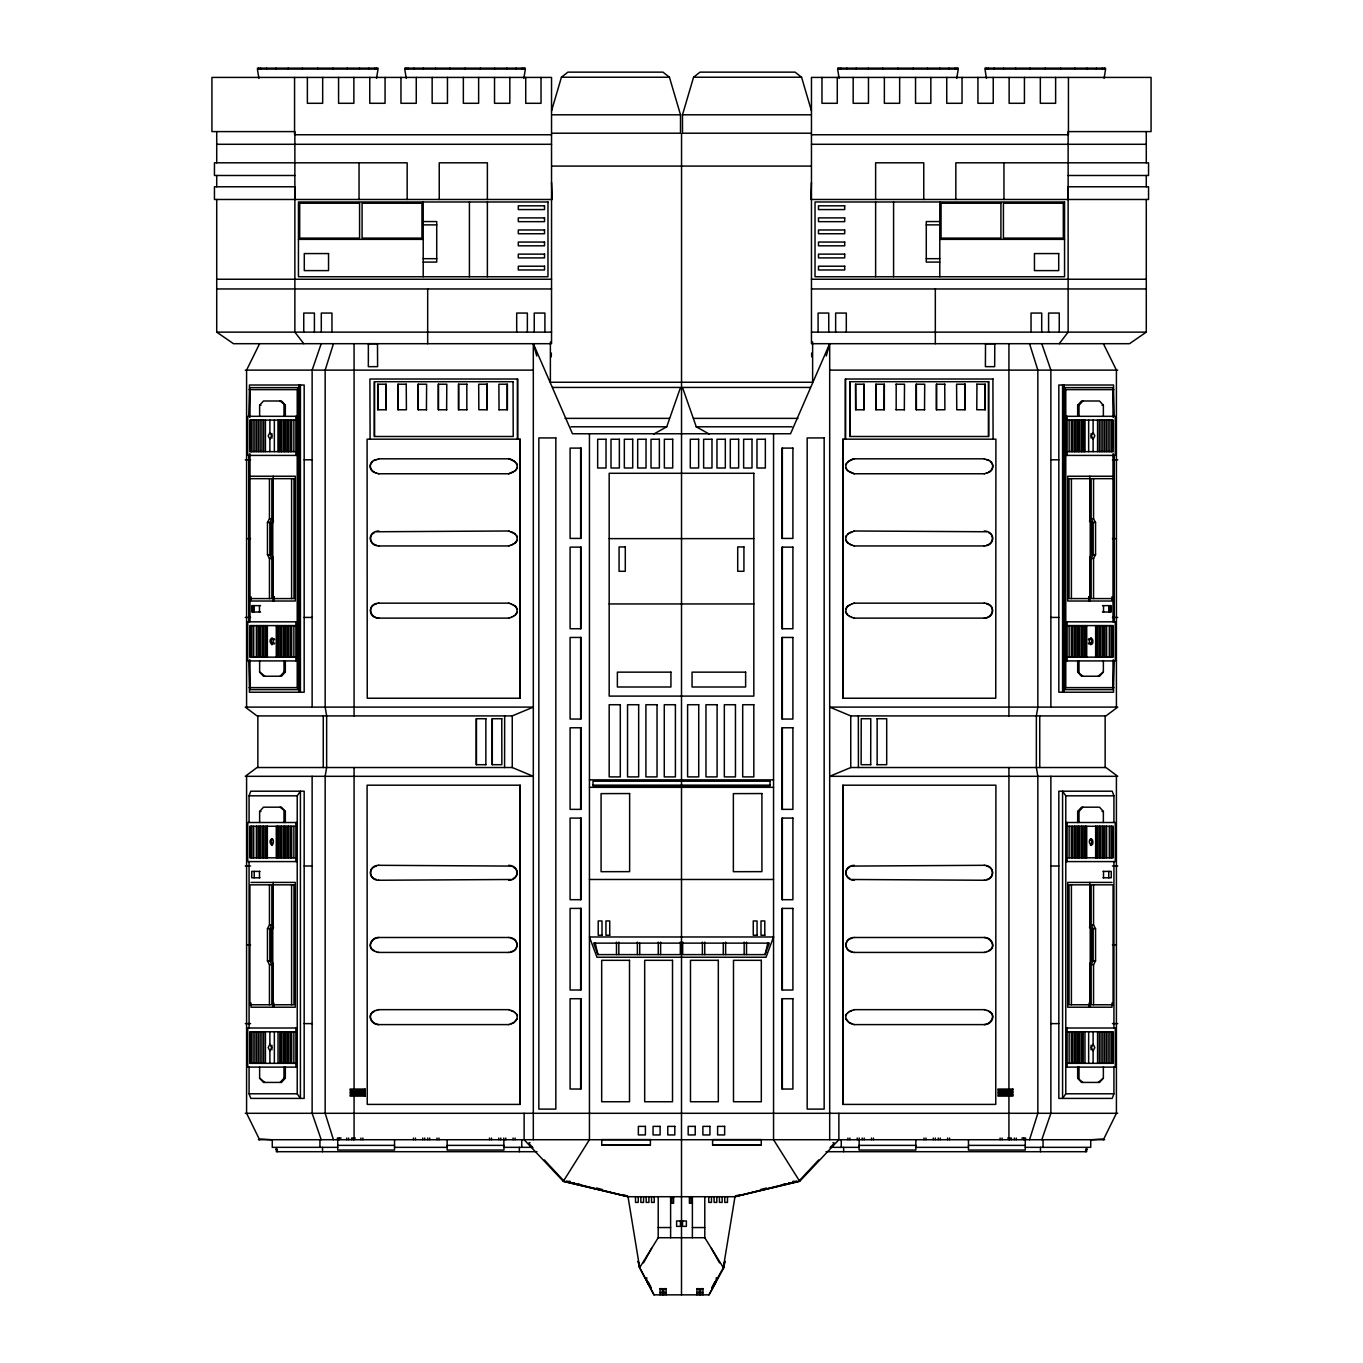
<?xml version="1.0" encoding="UTF-8"?>
<svg xmlns="http://www.w3.org/2000/svg" width="1363" height="1363" viewBox="0 0 1363 1363"><rect width="100%" height="100%" fill="white"/><g stroke="black" fill="none" stroke-linecap="round" stroke-linejoin="round"><path stroke-width="1.5" d="M294.868 199.475L294.885 186.782L214.451 186.782L214.451 199.475L552.254 199.475L551.538 182.455M551.265 356.833L551.351 353.085M716.308 1277.659L716.205 1281.68L709.033 1294.85L653.967 1294.85L639.571 1267.641L638.804 1262.734M723.463 1267.42L724.912 1261.167L723.872 1267.726L708.981 1294.85M723.429 1267.641L724.196 1262.734M723.532 1267.079L724.111 1263.433M376.529 78.338L378.028 69.087L257.403 69.087L258.902 78.338M523.869 78.338L525.368 69.087L404.743 69.087L406.242 78.338M712.133 1287.899L723.344 1267.641L734.981 1196.714L799.689 1181.329L838.875 1139.724L838.875 1113.298M956.758 78.338L958.257 69.087L837.632 69.087L839.131 78.338M1104.098 78.338L1105.597 69.087L984.972 69.087L986.471 78.338M682.676 942.123L682.676 954.611L765.052 954.611L767.897 942.685M826.251 355.982L829.692 343.697L829.692 1139.724M551.538 110.846L561.437 77.231L567.911 72.137L662.963 72.137L669.437 77.231L680.512 114.799L680.512 133.216L552.594 133.216M810.406 133.216L682.488 133.216L682.488 114.799L693.563 77.231L700.037 72.137L795.089 72.137L801.563 77.231L811.462 110.846M333.458 343.697L325.161 370.123L325.161 707.107L326.643 715.916L326.643 767.522L325.161 776.314L325.161 1113.298L333.458 1139.724M1029.542 1139.724L1037.839 1113.298L1037.839 776.314L1036.357 767.522L1036.357 715.916L1037.839 707.107L1037.839 370.123L1029.542 343.697M653.627 434.133L666.746 426.789L680.512 387.433L552.594 387.433M321.208 343.697L312.127 370.123L312.127 707.107M1041.792 1139.724L1050.873 1113.298L1050.873 776.314M249.071 416.311L249.821 387.62L298.616 387.62L298.616 689.627L249.821 689.627L249.071 660.919M249.071 822.502L249.071 795.822L250.775 791.204L304.17 791.204L304.17 1098.408L250.775 1098.408L249.071 1093.79L249.071 1067.11M765.052 954.611L769.311 943.128L682.676 943.128M1113.929 416.311L1113.179 387.62L1064.384 387.62L1064.384 689.627L1113.179 689.627L1113.929 660.919M1113.929 1067.11L1113.929 1093.79L1112.225 1098.408L1058.83 1098.408L1058.83 791.204L1112.225 791.204L1113.929 795.822L1113.929 822.502M271.918 433.57L271.918 438.153M274.644 642.995L274.014 644.188M271.918 1045.268L271.918 1049.851M1091.082 438.153L1091.082 433.57M1088.355 639.758L1088.986 638.566M1091.082 1049.851L1091.082 1045.268M829.692 343.697L790.54 433.758L572.46 433.758L533.308 343.697L533.308 1139.724M259.6 343.697L246.584 370.123L246.584 707.107M1103.4 1139.724L1116.416 1113.298L1116.416 776.314M269.448 598.578L269.448 558.54L267.455 554.69L267.455 522.557L269.448 518.707L269.448 478.669M249.923 598.578L271.85 598.578L271.85 558.54L269.84 554.69L269.84 522.557L271.85 518.707L271.85 478.669L249.923 478.669M273.145 601.015L273.145 557.552L271.152 553.702L271.152 523.545L273.145 519.695L273.145 476.232M271.152 553.702L272.225 553.702L272.225 523.545L273.554 520.973M269.448 1004.752L269.448 964.731L267.455 960.864L267.455 928.731L269.448 924.881L269.448 884.843M269.84 928.731L271.85 924.881L271.85 884.843L249.923 884.843L249.923 1004.752L271.85 1004.752L271.85 964.731L269.84 960.864L269.84 928.731L267.455 928.731M273.145 1007.206L273.145 963.743L271.152 959.876L271.152 929.719L273.145 925.869L273.145 882.406M271.152 959.876L272.225 959.876L272.225 929.719L273.554 927.164M1089.855 476.232L1089.855 519.695L1091.848 523.545L1091.848 553.702L1089.855 557.552L1089.855 601.015M1113.077 598.578L1091.15 598.578L1091.15 558.54L1093.16 554.69L1093.16 522.557L1091.15 518.707L1091.15 478.669L1113.077 478.669M1093.552 598.578L1093.552 558.54L1095.545 554.69L1095.545 522.557L1093.552 518.707L1093.552 478.669M1089.855 882.406L1089.855 925.869L1091.848 929.719L1091.848 959.876L1089.855 963.743L1089.855 1007.206M1091.15 964.731L1093.16 960.864L1093.16 928.731L1091.15 924.881L1091.15 884.843L1113.077 884.843L1113.077 1004.752L1091.15 1004.752L1091.15 964.731L1093.552 964.731L1095.545 960.864L1095.545 928.731L1093.552 924.881L1093.552 884.843M517.446 467.85L515.35 470.746L508.638 473.762M517.446 540.021L515.35 542.917L511.074 545.166M517.446 612.208L515.35 615.105M517.446 1018.689L513.612 1022.812L508.638 1024.601M845.554 464.732L846.355 463.216M845.554 536.903L846.355 535.403M845.554 609.074L847.65 606.177L851.926 603.928M845.554 1015.571L846.355 1014.055M654.019 1294.85L639.656 1267.641L658.21 1237.723L658.21 1196.714M643.523 1262.871L651.582 1248.406M574.283 1182.982L570.33 1182.794L574.096 1183.271M578.44 1183.97L581.66 1185.077M711.861 1287.575L714.928 1281.68L716.274 1281.68L713.803 1284.389M297.219 389.631L300.422 385.013L300.422 692.217L297.219 687.616L297.219 389.631L249.071 389.631M297.219 795.822L300.422 791.204L300.422 1098.408L297.219 1093.79L297.219 795.822L249.071 795.822M1065.781 687.616L1062.578 692.217L1062.578 385.013L1065.781 389.631L1065.781 687.616L1113.929 687.616M1065.781 1093.79L1062.578 1098.408L1062.578 791.204L1065.781 795.822L1065.781 1093.79L1113.929 1093.79M1059.204 343.697L1068.132 332.129L1068.132 131.598L1151.071 131.598L1151.071 77.418L811.462 77.418L811.462 343.697L1129.535 343.697L1146.283 332.129L1146.283 199.475M259.634 416.311L259.634 405.254L263.485 400.995L281.477 400.995L285.327 405.254L285.327 416.311M280.148 676.235L283.998 671.976L283.998 660.919M285.327 660.919L285.327 671.976L281.477 676.235L263.485 676.235L259.634 671.976L259.634 660.919M259.634 822.502L259.634 811.445L263.485 807.186L281.477 807.186L285.327 811.445L285.327 822.502M280.148 1082.426L283.998 1078.167L283.998 1067.11M285.327 1067.11L285.327 1078.167L281.477 1082.426L263.485 1082.426L259.634 1078.167L259.634 1067.11M1077.673 416.311L1077.673 405.254L1081.523 400.995L1099.515 400.995L1103.366 405.254L1103.366 416.311M1079.002 416.311L1079.002 405.254L1082.852 400.995M1098.186 676.235L1103.366 671.976L1103.366 660.919M1103.366 671.976L1099.515 676.235L1081.523 676.235L1077.673 671.976L1077.673 660.919M1077.673 822.502L1077.673 811.445L1081.523 807.186L1099.515 807.186L1103.366 811.445L1103.366 822.502M1079.002 822.502L1079.002 811.445L1082.852 807.186M1098.186 1082.426L1103.366 1078.167L1103.366 1067.11M1103.366 1078.167L1099.515 1082.426L1081.523 1082.426L1077.673 1078.167L1077.673 1067.11M372.525 461.836C368.606 464.579 370.242 470.286 374.28 471.973M514.941 470.746C520.768 466.146 514.141 459.263 508.638 458.82M514.941 542.917C519.831 539.356 515.93 532.848 511.074 531.757M848.059 1012.675C843.169 1016.236 847.07 1022.744 851.926 1023.834M734.606 1196.697L798.752 1181.329L818.686 1159.93M830.084 1147.714L834.343 1143.114L832.997 1142.637M374.28 532.78C367.737 535.438 370.225 544.007 376.409 545.166M513.204 616.332C518.4 614.27 518.4 606.995 513.204 604.951M847.65 461.836L853.954 458.82L984.563 458.82M847.65 534.006L854.362 530.991M988.72 471.973C992.758 470.286 994.394 464.579 990.475 461.836M849.796 604.951C844.6 606.995 844.6 614.27 849.796 616.332M513.204 878.471C518.4 876.426 518.4 869.151 513.204 867.089M374.28 1011.448C366.374 1014.992 371.963 1024.397 378.846 1024.601M849.796 867.089C844.6 869.151 844.6 876.426 849.796 878.471M847.65 1012.675L851.926 1010.426M988.72 950.641C996.626 947.098 991.037 937.693 984.154 937.488M711.418 1248.406L719.477 1262.871M373.871 460.609L378.846 458.82M376.409 459.587C368.078 460.745 368.078 471.905 376.409 472.995M513.612 471.973L509.046 473.762L378.437 473.762M376.409 603.928C366.834 606.041 370.174 617.916 378.846 618.121M513.612 544.161L508.638 545.95M511.074 617.337L513.612 616.332M851.926 531.757C847.07 532.848 843.169 539.356 848.059 542.917M986.591 472.995C994.922 471.905 994.922 460.745 986.591 459.587M986.591 545.166C992.775 544.007 995.263 535.438 988.72 532.78M376.409 866.084C368.606 867.567 368.606 877.993 376.409 879.493M376.409 1010.426C366.477 1012.01 369.526 1024.448 378.437 1024.601L509.046 1024.601M511.074 951.664C518.877 950.181 518.877 939.737 511.074 938.255M511.074 1023.834C515.93 1022.744 519.831 1016.236 514.941 1012.675M851.926 938.255C844.123 939.737 844.123 950.181 851.926 951.664M986.591 879.493C994.394 877.993 994.394 867.567 986.591 866.084M849.388 1011.448L854.362 1009.659M986.591 951.664C996.523 950.079 993.474 937.642 984.563 937.488L853.954 937.488M512.164 715.916L533.308 707.107L245.272 707.107L257.028 715.916L512.249 715.916L512.249 767.522L533.308 776.314L245.272 776.314L257.028 767.522L512.249 767.522M850.836 767.522L829.692 776.314L1117.728 776.314L1105.972 767.522L850.751 767.522L850.751 715.916L829.692 707.107L1117.728 707.107L1105.972 715.916L850.751 715.916M530.003 1142.637L528.657 1143.114L532.916 1147.714M376.001 531.757L509.046 530.991M378.846 530.991C367.567 531.127 367.635 545.83 378.846 545.95M378.846 603.162C367.908 603.213 367.414 617.592 378.437 618.121L509.046 618.121M854.362 458.82C848.859 459.263 842.232 466.146 848.059 470.746M508.638 618.121L511.483 617.337M984.154 473.762L986.999 472.995M984.154 545.95C995.365 545.83 995.433 531.127 984.154 530.991M851.517 603.928L854.362 603.162M984.154 618.121C992.826 617.916 996.166 606.041 986.591 603.928M378.846 865.301C367.618 865.369 367.618 880.208 378.846 880.259M508.638 880.259C519.882 880.072 519.882 865.488 508.638 865.301M511.483 879.493L378.437 880.259M378.846 937.488C371.963 937.693 366.374 947.098 374.28 950.641M508.638 952.43C519.865 952.379 519.865 937.54 508.638 937.488M376.001 1010.426L378.846 1009.659M851.517 866.084L984.563 865.301M854.362 865.301C843.118 865.488 843.118 880.072 854.362 880.259M984.154 880.259C995.382 880.208 995.382 865.369 984.154 865.301M854.362 937.488C843.135 937.54 843.135 952.379 854.362 952.43M984.154 952.43L986.999 951.664M984.154 1024.601C991.037 1024.397 996.626 1014.992 988.72 1011.448M735.901 1195.794L739.53 1194.874M760.554 1189.541L766.449 1188.042M269.891 432.616L268.17 435.853L269.891 439.107L271.629 435.853L269.891 432.616L269.891 420.077M1093.109 432.616L1091.371 435.853L1093.109 439.107L1094.83 435.853L1093.109 432.616L1093.109 420.077M271.816 638.14C266.62 640.9 275.019 648.975 271.407 641.377C271.68 633.778 275.496 641.837 271.816 644.614M271.816 838.807C266.62 841.584 275.019 849.643 271.407 842.044C271.68 834.446 275.496 842.521 271.816 845.281M1091.184 638.14C1085.936 640.883 1093.552 648.754 1092.853 640.542C1092.87 637.833 1088.458 637.066 1091.354 639.758C1093.194 641.734 1088.747 645.398 1091.184 644.614M1091.184 838.807C1085.936 841.55 1093.552 849.439 1092.853 841.21C1092.87 838.501 1088.458 837.734 1091.354 840.426C1093.194 842.402 1088.747 846.065 1091.184 845.281M269.891 1044.314L268.17 1047.568L269.891 1050.805L271.629 1047.568L269.891 1044.314L269.891 1031.774M1093.109 1044.314L1091.371 1047.568L1093.109 1050.805L1094.83 1047.568L1093.109 1044.314L1093.109 1031.774M734.35 1196.714L797.065 1181.329L792.925 1181.329M788.904 1183.271L792.67 1182.794L788.717 1182.982M847.36 68.985L846.815 68.15M639.639 1267.641L638.14 1261.167L639.537 1267.42M658.21 1237.723L704.79 1237.723L723.344 1267.641M257.403 68.15L378.028 68.15M404.743 68.15L525.368 68.15M837.632 68.15L958.257 68.15M984.972 68.15L1105.597 68.15M561.437 77.231L669.437 77.231M693.563 77.231L801.563 77.231M552.594 114.799L680.512 114.799M682.488 114.799L810.406 114.799M551.538 134.75L294.561 134.75L294.561 77.418M811.462 134.75L1068.439 134.75L1068.439 77.418M216.717 144.291L551.538 144.291M811.462 144.291L1146.283 144.291M552.594 166.082L680.512 166.082M682.488 166.082L810.406 166.082M294.868 175.486L214.451 175.486L214.451 162.81L407.162 162.81L407.162 199.475M1068.132 175.486L1148.549 175.486L1148.549 162.81L955.838 162.81L955.838 199.475M811.462 182.455L810.746 199.475L1148.549 199.475L1148.549 186.782L1068.132 186.782L1068.132 199.475M423.212 221.556L436.722 221.556L436.722 262.088L423.212 262.088M939.789 221.556L926.278 221.556L926.278 262.088L939.789 262.088M423.212 224.878L436.722 224.878M926.278 224.878L939.789 224.878M298.446 239.36L423.212 239.36M939.789 239.36L1064.554 239.36M423.212 258.68L436.722 258.68M926.278 258.68L939.789 258.68M216.717 279.245L551.538 279.245M811.462 279.245L1146.283 279.245M216.717 288.956L551.538 288.956M811.462 288.956L1146.283 288.956M216.717 199.475L216.717 332.129L551.538 332.129M811.462 332.129L1146.283 332.129M245.272 370.123L533.308 370.123M829.692 370.123L1117.728 370.123M993.082 379.016L845.35 379.016L845.35 439.176M513.221 381.708L374.331 381.708L374.331 436.484L513.221 436.484L513.05 381.708M680.512 382.253L550.379 382.253L550.379 341.994M682.488 382.253L812.621 382.253L812.621 341.994M377.721 384.213L386.223 384.213L386.223 409.769L377.721 409.769L377.721 384.213L377.892 409.769M466.998 384.213L458.479 384.213L458.479 409.769L466.998 409.769M498.875 409.769L507.394 409.769L507.394 384.213L498.875 384.213L499.045 409.769M855.606 384.213L864.125 384.213L864.125 409.769L855.606 409.769L855.606 384.213L855.794 409.769M884.314 384.213L875.813 384.213L875.813 409.769L884.314 409.769L884.314 384.213L884.144 409.769M896.002 384.213L904.521 384.213L904.333 409.769M944.9 384.213L936.381 384.213L936.381 409.769L944.9 409.769L944.729 384.213M976.777 384.213L985.279 384.213L985.279 409.769L976.777 409.769L976.947 384.213M810.406 387.433L682.488 387.433L696.254 426.789L709.373 434.133M1065.781 389.631L1113.929 389.631M259.634 405.254L260.963 405.254M280.148 400.995L285.327 405.254M1077.673 405.254L1079.002 405.254M1102.037 405.254L1103.366 405.254M426.619 409.769L418.1 409.769L418.1 384.213L426.619 384.213L426.432 409.769M446.808 409.769L438.29 409.769L438.29 384.213L446.808 384.213L446.621 409.769M896.002 409.769L904.521 409.769M924.71 409.769L916.192 409.769L916.192 384.213L924.71 384.213L924.523 409.769M297.219 416.311L247.742 416.311L247.742 455.412L297.219 455.412M1065.781 416.311L1115.258 416.311L1115.258 455.412L1065.781 455.412M565.066 418.373L669.437 418.373M693.563 418.373L797.934 418.373M295.209 420.077L249.753 420.077L249.753 451.647L295.209 451.647M1067.791 420.077L1113.247 420.077L1113.247 451.647L1067.791 451.647M571.012 426.789L666.746 426.789M696.254 426.789L791.988 426.789M520.138 439.176L367.09 439.176L367.243 698.231L520.138 698.231L520.138 439.176L519.985 698.231M842.862 439.176L995.91 439.176L995.757 698.231L842.862 698.231L842.862 439.176L843.016 698.231M378.437 458.82L509.046 458.82L515.35 461.836M245.272 459.808L250.571 459.808M304.17 459.808L312.127 459.808M1050.873 459.808L1058.83 459.808M1112.429 459.808L1117.728 459.808M984.563 473.762L853.954 473.762L849.388 471.973M250.996 476.232L295.294 476.232L295.294 601.015L250.996 601.015L250.996 596.79M1112.004 476.232L1067.706 476.232L1067.706 601.015L1112.004 601.015L1112.004 596.79M269.448 518.707L271.85 518.707M1091.15 518.707L1093.552 518.707M267.455 522.557L269.84 522.557M1093.16 522.557L1095.545 522.557M271.152 523.545L272.225 523.545M1089.446 520.973L1091.848 523.545M853.954 530.991L986.999 531.757M246.584 538.624L250.571 538.624M609.176 538.624L753.824 538.624M1112.429 538.624L1116.416 538.624M378.437 545.95L509.046 545.95M853.954 545.95L984.563 545.95M1091.848 553.702L1090.775 553.702L1090.775 523.545M267.455 554.69L269.84 554.69M1093.16 554.69L1095.545 554.69M269.448 558.54L271.85 558.54M1091.15 558.54L1093.552 558.54M378.437 603.162L509.046 603.162M853.954 603.162L984.563 603.162M609.176 603.945L753.824 603.945M260.537 605.632L251.763 605.632L251.763 612.021L260.537 612.021M1102.463 605.632L1111.237 605.632L1111.237 612.021L1102.463 612.021M245.272 617.422L250.571 617.422M304.17 617.422L312.127 617.422M1050.873 617.422L1058.83 617.422M1112.429 617.422L1117.728 617.422M853.954 618.121L984.563 618.121C995.586 617.592 995.092 603.213 984.154 603.162M297.219 621.835L247.742 621.835L247.742 660.919L297.219 660.919M1065.781 621.835L1115.258 621.835L1115.258 660.919L1065.781 660.919M295.209 625.6L249.753 625.6L249.753 657.153L295.209 657.153M1067.791 625.6L1113.247 625.6L1113.247 657.153L1067.791 657.153M259.634 671.976L264.814 676.235M283.998 671.976L285.327 671.976M1077.673 671.976L1082.852 676.235M249.071 687.616L297.219 687.616M485.944 764.694L476.3 764.694L476.3 718.727L485.944 718.727M877.056 718.727L886.7 718.727L886.7 764.694L877.056 764.694M870.787 764.694L861.143 764.694L861.229 718.727L870.787 718.727L870.701 764.694M589.446 779.875L773.554 779.875M520.138 785.19L367.09 785.19L367.243 1104.405L520.138 1104.405L520.138 785.19L519.985 1104.405M593.007 785.156L769.993 785.156M842.862 785.19L995.91 785.19L995.757 1104.405L842.862 1104.405L842.862 785.19L843.016 1104.405M589.446 787.32L773.554 787.32M1065.781 795.822L1113.929 795.822M259.634 811.445L260.963 811.445M280.148 807.186L285.327 811.445M1077.673 811.445L1079.002 811.445M1102.037 811.445L1103.366 811.445M297.219 822.502L247.742 822.502L247.742 861.586L297.219 861.586M1065.781 822.502L1115.258 822.502L1115.258 861.586L1065.781 861.586M295.209 826.268L249.753 826.268L249.753 857.821L295.209 857.821M1067.791 826.268L1113.247 826.268L1113.247 857.821L1067.791 857.821M378.437 865.301L511.483 866.084M245.272 865.999L250.571 865.999M304.17 865.999L312.127 865.999M1050.873 865.999L1058.83 865.999M1112.429 865.999L1117.728 865.999M259.992 871.4L251.763 871.4L251.763 877.789L259.992 877.789M1103.008 871.4L1111.237 871.4L1111.237 877.789L1103.008 877.789M589.446 879.476L773.554 879.476M984.563 880.259L851.517 879.493M250.996 882.406L295.294 882.406L295.294 1007.206L250.996 1007.206L250.996 1002.964M1112.004 882.406L1067.706 882.406L1067.706 1007.206L1112.004 1007.206L1112.004 1002.964M269.448 924.881L271.85 924.881M1091.15 924.881L1093.552 924.881M1093.16 928.731L1095.545 928.731M271.152 929.719L272.225 929.719M1089.446 927.164L1091.848 929.719M602.003 935.239L598.204 935.257L598.204 920.945L602.003 920.979L602.003 935.257M609.738 935.239L605.939 935.257L605.939 920.945L609.738 920.945L609.738 935.257M757.061 935.239L753.262 935.257L753.262 920.945L757.061 920.979L757.061 935.257M764.796 935.239L760.997 935.257L760.997 920.945L764.796 920.945L764.796 935.257M509.046 937.488L378.437 937.488C369.526 937.642 366.477 950.079 376.409 951.664M680.324 943.128L593.689 943.128L597.948 954.611L680.324 954.611L680.324 942.123M246.584 944.798L250.571 944.798M1112.429 944.798L1116.416 944.798M378.437 952.43L509.046 952.43M853.954 952.43L984.563 952.43M1091.848 959.876L1090.775 959.876L1090.775 929.719M267.455 960.864L269.84 960.864M1093.16 960.864L1095.545 960.864M269.448 964.731L271.85 964.731M378.437 1009.659L509.046 1009.659M853.954 1009.659L984.563 1009.659M245.272 1023.613L250.571 1023.613M304.17 1023.613L312.127 1023.613M1050.873 1023.613L1058.83 1023.613M1112.429 1023.613L1117.728 1023.613M853.954 1024.601L984.563 1024.601C993.474 1024.448 996.523 1012.01 986.591 1010.426M297.219 1028.009L247.742 1028.009L247.742 1067.11L297.219 1067.11M1065.781 1028.009L1115.258 1028.009L1115.258 1067.11L1065.781 1067.11M295.209 1031.774L249.753 1031.774L249.753 1063.344L295.209 1063.344M1067.791 1031.774L1113.247 1031.774L1113.247 1063.344L1067.791 1063.344M259.634 1078.167L264.814 1082.426M283.998 1078.167L285.327 1078.167M1077.673 1078.167L1082.852 1082.426M365.097 1089.054L350.087 1089.054L350.087 1090.417L365.097 1090.417L365.097 1089.054L365.028 1090.417M365.097 1091.899L350.087 1091.899L350.087 1093.262L365.097 1093.262L365.097 1091.899L365.028 1093.262M249.071 1093.79L297.219 1093.79M365.097 1094.745L350.087 1094.745L350.087 1096.108L365.097 1096.108L365.097 1094.745L365.028 1096.108M245.272 1113.298L1117.728 1113.298M341.125 1138.037L337.411 1138.037L337.411 1139.724M355.351 1138.037L351.62 1138.037L351.62 1139.724M1007.649 1138.037L1011.38 1138.037L1011.38 1139.724M1021.875 1138.037L1025.589 1138.037L1025.589 1139.724M260.469 1138.974L271.254 1139.724M1102.531 1138.974L1091.746 1139.724M258.357 1139.724L1104.643 1139.724M601.747 1145.005L650.39 1145.005M712.61 1145.005L761.253 1145.005M337.717 1145.38L394.537 1145.38M447.149 1145.38L503.952 1145.38M859.048 1145.38L915.851 1145.38M968.463 1145.38L1025.283 1145.38M337.717 1147.339L272.276 1147.339L272.276 1139.724M394.537 1147.339L447.149 1147.339M503.952 1147.339L532.183 1147.339M830.817 1147.339L859.048 1147.339M915.851 1147.339L968.463 1147.339M1025.283 1147.339L1090.724 1147.339L1090.724 1139.724M275.735 1149.094L277.285 1149.094L277.285 1151.701M1087.265 1149.094L1085.715 1149.094L1085.715 1151.701M536.988 1151.701L276.314 1151.701L276.314 1149.094M826.012 1151.701L1086.686 1151.701L1086.686 1149.094M628.428 1196.714L563.311 1181.329L524.125 1139.724L524.125 1113.298M570.075 1181.329L565.935 1181.329L628.65 1196.714M798.752 1181.329L799.689 1181.329L773.554 1139.724L773.554 433.758M589.446 433.758L589.446 1139.724L563.311 1181.329L628.019 1196.714L734.981 1196.714M658.21 1227.552L670.613 1227.552M692.387 1227.552L704.79 1227.552M660.033 1294.85L660.033 1288.699L662.282 1288.699L662.282 1294.85M663.832 1294.85L663.832 1288.699L666.098 1288.699L666.098 1294.85M696.902 1294.85L696.902 1288.699L699.168 1288.699L699.168 1294.85M700.718 1294.85L700.718 1288.699L702.967 1288.699L702.967 1294.85M660.033 1288.716L662.282 1288.716M663.832 1288.716L666.098 1288.716M696.902 1288.716L699.168 1288.716M700.718 1288.716L702.967 1288.716M660.033 1292.567L662.282 1292.567M663.832 1292.567L666.098 1292.567M696.902 1292.567L699.168 1292.567M700.718 1292.567L702.967 1292.567M515.64 68.985L516.185 68.15M596.551 1188.042L602.446 1189.541M623.47 1194.874L627.099 1195.794M984.154 458.82L989.129 460.609M854.362 473.762L847.65 470.746L845.554 467.85M854.362 545.95L849.388 544.161M851.517 617.337L854.362 618.121M376.001 472.995L378.846 473.762M508.638 530.991L515.35 534.006M508.638 603.162L511.483 603.928M984.154 1009.659L986.999 1010.426M854.362 1024.601L849.388 1022.812L845.554 1018.689M376.001 951.664L378.846 952.43M508.638 1009.659L513.612 1011.448M851.926 545.166L847.65 542.917L845.554 540.021M849.388 616.332L851.926 617.337M511.074 603.928L515.35 606.177L517.446 609.074M511.074 1010.426L515.35 1012.675M216.717 332.129L233.465 343.697L551.538 343.697L551.538 77.418L211.929 77.418L211.929 131.598L294.868 131.598L294.868 332.129L303.796 343.697M847.65 615.105L845.554 612.208M544.314 1159.93L564.248 1181.329M649.197 1284.389L646.795 1281.68L646.692 1277.659M1088.986 644.188L1088.355 642.995M274.014 638.566L274.644 639.758M651.139 1287.575L648.072 1281.68L646.726 1281.68L650.867 1287.899M784.56 1183.97L781.34 1185.077M516.645 463.216L517.446 464.732M516.645 535.403L517.446 536.903M516.645 1014.055L517.446 1015.571M1103.4 343.697L1116.416 370.123L1116.416 707.107M259.6 1139.724L246.584 1113.298L246.584 776.314M1041.792 343.697L1050.873 370.123L1050.873 707.107M321.208 1139.724L312.127 1113.298L312.127 776.314M533.308 343.697L536.749 355.982M595.103 942.685L597.948 954.611M628.019 1196.714L639.656 1267.641M811.649 353.085L811.735 356.833M1146.283 131.598L1146.283 162.81M1146.283 175.486L1146.283 186.782M1113.929 455.412L1113.929 621.835M1113.929 861.586L1113.929 1028.009M1113.571 416.805L1113.571 385.013L1058.83 385.013L1058.83 692.217L1113.571 692.217L1113.571 660.442M1113.571 454.935L1113.571 622.295M1113.179 387.62L1113.179 417.385M1113.179 453.538L1113.179 621.562M1113.179 659.845L1113.179 689.627M1111.918 420.077L1111.918 451.647M1111.918 625.6L1111.918 657.153M1111.918 826.268L1111.918 857.821M1111.918 1031.774L1111.918 1063.344M1111.646 420.077L1111.646 451.647M1111.646 1031.774L1111.646 1063.344M1111.049 625.6L1111.049 657.153M1111.049 826.268L1111.049 857.821M1110.146 605.632L1110.164 612.021M1109.891 420.077L1109.891 451.647M1109.891 1031.774L1109.891 1063.344M1109.295 625.6L1109.295 657.153M1109.295 826.268L1109.295 857.821M1108.783 605.632L1108.783 612.021M1108.783 871.4L1108.783 877.789M1108.119 420.077L1108.119 451.647M1108.119 1031.774L1108.119 1063.344M1106.637 625.6L1106.637 657.153M1106.637 826.268L1106.637 857.821M1106.364 420.077L1106.364 451.647M1106.211 625.6L1106.211 657.153M1106.211 826.268L1106.211 857.821M1106.364 1031.774L1106.364 1063.344M1105.137 715.916L1105.137 767.522M1104.609 420.077L1104.609 451.647M1104.609 1031.774L1104.609 1063.344M1104.337 68.15L1104.337 69.087M1104.439 625.6L1104.439 657.153M1104.439 826.268L1104.439 857.821M1103.519 605.632L1103.519 612.021M1103.519 871.4L1103.519 877.789M1103.127 625.6L1103.127 657.153M1103.127 826.268L1103.127 857.821M1102.854 420.077L1102.854 451.647M1102.854 1031.774L1102.854 1063.344M1102.684 625.6L1102.684 657.153M1102.684 826.268L1102.684 857.821M1102.326 68.15L1102.326 69.087M1101.083 420.077L1101.083 451.647M1101.083 1031.774L1101.083 1063.344M1100.929 625.6L1100.929 657.153M1100.929 826.268L1100.929 857.821M1099.6 625.6L1099.6 657.153M1099.6 826.268L1099.6 857.821M1099.328 420.077L1099.328 451.647M1099.174 625.6L1099.174 657.153M1099.174 826.268L1099.174 857.821M1099.328 1031.774L1099.328 1063.344M1097.573 420.077L1097.573 451.647M1097.402 625.6L1097.402 657.153M1097.402 826.268L1097.402 857.821M1097.573 1031.774L1097.573 1063.344M1096.431 68.15L1096.431 69.087M1096.091 625.6L1096.091 657.153M1096.091 826.268L1096.091 857.821M1095.648 625.6L1095.648 657.153M1095.648 826.268L1095.648 857.821M1093.552 964.731L1093.552 1004.752M1093.109 439.107L1093.109 451.647M1093.109 1050.805L1093.109 1063.344M1089.139 596.79L1089.139 601.015M1089.139 1002.964L1089.139 1007.206M1088.645 420.077L1088.645 451.647M1088.781 596.875L1088.781 601.015M1088.645 1031.774L1088.645 1063.344M1087.044 68.15L1087.044 69.087M1086.72 625.6L1086.72 657.153M1086.72 826.268L1086.72 857.821M1085.391 625.6L1085.391 657.153M1085.391 826.268L1085.391 857.821M1084.965 420.077L1084.965 451.647M1084.965 625.6L1084.965 657.153M1084.965 826.268L1084.965 857.821M1084.965 1031.774L1084.965 1063.344M1084.301 420.077L1084.318 451.647M1083.193 420.077L1083.193 451.647M1083.193 625.6L1083.193 657.153M1083.193 826.268L1083.193 857.821M1083.193 1031.774L1083.193 1063.344M1081.864 420.077L1081.864 451.647M1081.864 625.6L1081.864 657.153M1081.864 826.268L1081.864 857.821M1081.864 1031.774L1081.864 1063.344M1081.438 420.077L1081.438 451.647M1081.438 625.6L1081.438 657.153M1081.438 826.268L1081.438 857.821M1081.438 1031.774L1081.438 1063.344M1079.683 420.077L1079.683 451.647M1079.683 625.6L1079.683 657.153M1079.683 826.268L1079.683 857.821M1079.683 1031.774L1079.683 1063.344M1079.002 660.919L1079.002 671.976M1079.002 1067.11L1079.002 1078.167M1078.354 420.077L1078.354 451.647M1078.354 625.6L1078.354 657.153M1078.354 826.268L1078.354 857.821M1078.354 1031.774L1078.354 1063.344M1077.912 420.077L1077.912 451.647M1077.912 625.6L1077.912 657.153M1077.912 826.268L1077.912 857.821M1077.912 1031.774L1077.912 1063.344M1076.157 420.077L1076.157 451.647M1076.157 625.6L1076.157 657.153M1076.157 826.268L1076.157 857.821M1076.157 1031.774L1076.157 1063.344M1074.811 68.15L1074.811 69.087M1074.828 420.077L1074.828 451.647M1074.828 625.6L1074.828 657.153M1074.828 826.268L1074.828 857.821M1074.828 1031.774L1074.828 1063.344M1074.402 420.077L1074.402 451.647M1074.402 625.6L1074.402 657.153M1074.402 826.268L1074.402 857.821M1074.402 1031.774L1074.402 1063.344M1072.647 420.077L1072.647 451.647M1072.647 625.6L1072.647 657.153M1072.647 826.268L1072.647 857.821M1072.647 1031.774L1072.647 1063.344M1071.318 420.077L1071.318 451.647M1071.403 478.669L1071.403 598.578M1071.318 625.6L1071.318 657.153M1071.318 826.268L1071.318 857.821M1071.403 884.843L1071.403 1004.752M1071.318 1031.774L1071.318 1063.344M1069.12 420.077L1069.12 451.647M1069.12 625.6L1069.12 657.153M1069.12 826.268L1069.12 857.821M1069.12 1031.774L1069.12 1063.344M1067.11 416.311L1067.11 455.412M1067.11 621.835L1067.11 660.919M1067.11 822.502L1067.11 861.586M1067.11 1028.009L1067.11 1067.11M1063.941 385.013L1063.941 692.217M1060.567 68.15L1060.567 69.087M1059.255 332.129L1059.255 313.064L1048.59 313.064L1048.59 332.129M1055.626 77.418L1055.626 103.298L1040.327 103.298L1040.327 77.418M1045.285 68.15L1045.285 69.087M1043.053 1139.724L1043.053 1147.339M1041.707 332.129L1041.707 313.064L1031.041 313.064L1031.041 332.129M1040.463 1147.339L1040.463 1151.701M1039.748 715.916L1039.748 767.522M1030.002 68.15L1030.002 69.087M1025.283 1139.724L1025.283 1150.048L968.463 1150.048L968.463 1139.724M1024.431 77.418L1024.431 103.298L1009.131 103.298L1009.131 77.418M1023.664 1138.037L1023.664 1139.724M1016.287 1138.037L1016.287 1139.724M1015.759 68.15L1015.759 69.087M1014.362 1138.037L1014.362 1139.724M1009.387 1138.037L1009.387 1139.724M1008.927 343.697L1008.927 715.916M1008.927 767.522L1008.927 1089.054M1008.927 1090.417L1008.927 1091.899M1008.927 1093.262L1008.927 1094.745M1008.927 1096.108L1008.927 1139.724M1003.952 162.81L1003.952 199.475M1003.526 68.15L1003.526 69.087M1002.078 1138.037L1002.078 1139.724M1000.101 1138.037L1000.101 1139.724M994.155 68.15L994.155 69.087M993.235 77.418L993.235 103.298L977.935 103.298L977.935 77.418M992.911 379.016L993.082 439.176M988.482 381.708L988.482 436.484M988.243 68.15L988.243 69.087M986.233 68.15L986.233 69.087M985.108 384.213L985.108 409.769M964.919 384.213L964.919 409.769M962.039 77.418L962.039 103.298L946.74 103.298L946.74 77.418M956.996 68.15L956.996 69.087M954.986 68.15L954.986 69.087M949.551 1138.037L949.551 1139.724M949.074 68.15L949.074 69.087M947.575 1138.037L947.575 1139.724M940.249 1138.037L940.249 1139.724M939.703 68.15L939.703 69.087M939.789 201.98L939.789 276.74M938.272 1138.037L938.272 1139.724M936.568 384.213L936.568 409.769M935.325 288.956L935.325 343.697M935.291 1138.037L935.291 1139.724M933.314 1138.037L933.314 1139.724M930.844 77.418L930.844 103.298L915.544 103.298L915.544 77.418M927.47 68.15L927.47 69.087M925.988 1138.037L925.988 1139.724M924.012 1138.037L924.012 1139.724M923.756 199.475L923.756 162.81L875.625 162.81L875.625 199.475M916.379 384.213L916.379 409.769M915.851 1139.724L915.851 1150.048L859.048 1150.048L859.218 1138.037M913.227 68.15L913.227 69.087M899.648 77.418L899.648 103.298L884.366 103.298L884.366 77.418M897.944 68.15L897.944 69.087M896.173 384.213L896.173 409.769M893.583 201.98L893.583 276.74M882.662 68.15L882.662 69.087M877.142 718.727L877.142 764.694M875.983 384.213L875.983 409.769M875.625 201.98L875.625 276.74M873.479 1138.037L873.479 1139.724M871.485 1138.037L871.485 1139.724M868.418 68.15L868.418 69.087M868.47 77.418L868.47 103.298L853.17 103.298L853.17 77.418M864.176 1138.037L864.176 1139.724M863.955 384.213L863.955 409.769M862.183 1138.037L862.183 1139.724M858.332 715.916L858.417 767.522M857.225 1138.037L857.225 1139.724M856.185 68.15L856.185 69.087M849.95 381.708L849.95 436.484M849.916 1138.037L849.916 1139.724M847.922 1138.037L847.922 1139.724M846.304 332.129L846.304 313.064L835.638 313.064L835.638 332.129M845.537 379.016L845.537 439.176M843.646 1147.339L843.646 1151.701M841.261 1139.724L841.261 1147.339M840.903 68.15L840.903 69.087M838.892 68.15L838.892 69.087M837.274 77.418L837.274 103.298L821.974 103.298L821.974 77.418M828.755 332.129L828.755 313.064L818.09 313.064L818.09 332.129M782.345 448.103L782.345 538.419M782.345 547.142L782.345 628.735M782.345 637.458L782.345 719.051M782.345 727.774L782.345 809.366M782.345 818.09L782.345 899.699M782.345 908.405L782.345 990.015M782.345 998.721L782.345 1089.037M746.515 942.123L746.515 954.611M744.164 942.123L744.164 954.611M727.484 1196.714L727.484 1202.405L724.758 1202.405L724.758 1196.714M725.627 942.123L725.627 954.611M723.276 943.128L723.276 954.611M722.151 1196.714L722.151 1202.405L719.425 1202.405L719.425 1196.714M716.819 1196.714L716.819 1202.405L714.093 1202.405L714.093 1196.714M711.469 1196.714L711.469 1202.405L708.76 1202.405L708.76 1196.714M704.739 942.123L704.739 954.611M704.79 1196.714L704.79 1237.723M702.388 942.123L702.388 954.611M692.387 1196.714L692.387 1237.723M681.551 133.932L681.5 785.156M681.5 785.974L681.5 1294.85M670.613 1196.714L670.613 1237.723M660.612 942.123L660.612 954.611M658.261 942.123L658.261 954.611M654.24 1196.714L654.24 1202.405L651.531 1202.405L651.531 1196.714M648.907 1196.714L648.907 1202.405L646.181 1202.405L646.181 1196.714M643.575 1196.714L643.575 1202.405L640.849 1202.405L640.849 1196.714M639.724 943.128L639.724 954.611M638.242 1196.714L638.242 1202.405L635.516 1202.405L635.516 1196.714M637.373 942.123L637.373 954.611M618.836 942.123L618.836 954.611M616.485 942.123L616.485 954.611M580.655 448.103L580.655 538.419M580.655 547.142L580.655 628.735M580.655 637.458L580.655 719.051M580.655 727.774L580.655 809.366M580.655 818.09L580.655 899.699M580.655 908.405L580.655 990.015M580.655 998.721L580.655 1089.037M544.91 332.129L544.91 313.064L534.245 313.064L534.245 332.129M541.026 77.418L541.026 103.298L525.726 103.298L525.726 77.418M527.362 332.129L527.362 313.064L516.696 313.064L516.696 332.129M524.108 68.15L524.108 69.087M522.097 68.15L522.097 69.087M521.739 1139.724L521.739 1147.339M519.354 1147.339L519.354 1151.701M517.65 439.176L517.65 379.016L369.918 379.016L370.089 439.176M517.463 379.016L517.463 439.176M515.078 1138.037L515.078 1139.724M513.084 1138.037L513.084 1139.724M509.83 77.418L509.83 103.298L494.53 103.298L494.53 77.418M507.206 384.213L507.206 409.769M506.815 68.15L506.815 69.087M505.775 1138.037L505.775 1139.724M504.668 715.916L504.583 767.522M503.782 1138.037L503.952 1150.048L447.149 1150.048L447.149 1139.724M500.817 1138.037L500.817 1139.724M498.824 1138.037L498.824 1139.724M494.582 68.15L494.582 69.087M492.299 718.727L492.299 764.694M491.515 1138.037L491.515 1139.724M489.521 1138.037L489.521 1139.724M487.375 199.475L487.375 162.81L439.244 162.81L439.244 199.475M487.375 201.98L487.375 276.74M487.017 384.213L487.017 409.769M485.858 718.727L485.858 764.694M480.338 68.15L480.338 69.087M478.634 77.418L478.634 103.298L463.352 103.298L463.352 77.418M476.403 718.727L476.403 764.694M469.417 201.98L469.417 276.74M466.828 384.213L466.828 409.769M465.056 68.15L465.056 69.087M458.667 384.213L458.667 409.769M449.773 68.15L449.773 69.087M447.456 77.418L447.456 103.298L432.156 103.298L432.156 77.418M438.988 1138.037L438.988 1139.724M438.477 384.213L438.477 409.769M437.012 1138.037L437.012 1139.724M435.53 68.15L435.53 69.087M429.686 1138.037L429.686 1139.724M427.675 288.956L427.675 343.697M427.709 1138.037L427.709 1139.724M424.728 1138.037L424.728 1139.724M423.297 68.15L423.297 69.087M423.212 201.98L423.212 276.74M422.751 1138.037L422.751 1139.724M418.271 384.213L418.271 409.769M416.26 77.418L416.26 103.298L400.961 103.298L400.961 77.418M415.425 1138.037L415.425 1139.724M413.926 68.15L413.926 69.087M413.449 1138.037L413.449 1139.724M408.014 68.15L408.014 69.087M406.004 68.15L406.004 69.087M398.081 384.213L398.081 409.769M394.537 1139.724L394.537 1150.048L337.717 1150.048L337.717 1139.724M386.053 384.213L386.053 409.769M385.065 77.418L385.065 103.298L369.765 103.298L369.765 77.418M376.767 68.15L376.767 69.087M374.757 68.15L374.757 69.087M374.518 381.708L374.518 436.484M368.845 68.15L368.845 69.087M362.899 1138.037L362.899 1139.724M360.922 1138.037L360.922 1139.724M359.474 68.15L359.474 69.087M359.048 162.81L359.048 199.475M354.073 343.697L354.073 715.916M354.073 767.522L354.073 1089.054M354.073 1090.417L354.073 1091.899M354.073 1093.262L354.073 1094.745M354.073 1096.108L354.073 1139.724M353.869 77.418L353.869 103.298L338.569 103.298L338.569 77.418M353.613 1138.037L353.613 1139.724M348.638 1138.037L348.638 1139.724M347.241 68.15L347.241 69.087M346.713 1138.037L346.713 1139.724M339.336 1138.037L339.336 1139.724M332.998 68.15L332.998 69.087M331.959 332.129L331.959 313.064L321.293 313.064L321.293 332.129M323.252 715.916L323.252 767.522M322.673 77.418L322.673 103.298L307.374 103.298L307.374 77.418M322.537 1147.339L322.537 1151.701M319.947 1139.724L319.947 1147.339M317.715 68.15L317.715 69.087M314.41 332.129L314.41 313.064L303.745 313.064L303.745 332.129M302.433 68.15L302.433 69.087M299.059 385.013L299.059 692.217M295.89 416.311L295.89 455.412M295.89 621.835L295.89 660.919M295.89 822.502L295.89 861.586M295.89 1028.009L295.89 1067.11M293.88 420.077L293.88 451.647M293.88 625.6L293.88 657.153M293.88 826.268L293.88 857.821M293.88 1031.774L293.88 1063.344M291.682 420.077L291.682 451.647M291.597 478.669L291.597 598.578M291.682 625.6L291.682 657.153M291.682 826.268L291.682 857.821M291.597 884.843L291.597 1004.752M291.682 1031.774L291.682 1063.344M290.353 420.077L290.353 451.647M290.353 625.6L290.353 657.153M290.353 826.268L290.353 857.821M290.353 1031.774L290.353 1063.344M288.598 420.077L288.598 451.647M288.598 625.6L288.598 657.153M288.598 826.268L288.598 857.821M288.598 1031.774L288.598 1063.344M288.189 68.15L288.189 69.087M288.172 420.077L288.172 451.647M288.172 625.6L288.172 657.153M288.172 826.268L288.172 857.821M288.172 1031.774L288.172 1063.344M286.843 420.077L286.843 451.647M286.843 625.6L286.843 657.153M286.843 826.268L286.843 857.821M286.843 1031.774L286.843 1063.344M285.088 420.077L285.088 451.647M285.088 625.6L285.088 657.153M285.088 826.268L285.088 857.821M285.088 1031.774L285.088 1063.344M284.646 420.077L284.646 451.647M284.646 625.6L284.646 657.153M284.646 826.268L284.646 857.821M284.646 1031.774L284.646 1063.344M283.998 405.254L283.998 416.311M283.998 811.445L283.998 822.502M283.317 420.077L283.317 451.647M283.317 625.6L283.317 657.153M283.317 826.268L283.317 857.821M283.317 1031.774L283.317 1063.344M281.562 420.077L281.562 451.647M281.562 625.6L281.562 657.153M281.562 826.268L281.562 857.821M281.562 1031.774L281.562 1063.344M281.136 420.077L281.136 451.647M281.136 625.6L281.136 657.153M281.136 826.268L281.136 857.821M281.136 1031.774L281.136 1063.344M279.807 420.077L279.807 451.647M279.807 625.6L279.807 657.153M279.807 826.268L279.807 857.821M279.807 1031.774L279.807 1063.344M278.699 420.077L278.682 451.647M278.035 420.077L278.035 451.647M278.035 625.6L278.035 657.153M278.035 826.268L278.035 857.821M278.035 1031.774L278.035 1063.344M277.609 625.6L277.609 657.153M277.609 826.268L277.609 857.821M276.28 625.6L276.28 657.153M276.28 826.268L276.28 857.821M275.956 68.15L275.956 69.087M274.355 420.077L274.355 451.647M274.219 596.875L274.219 601.015M274.355 1031.774L274.355 1063.344M273.861 596.79L273.861 601.015M273.861 1002.964L273.861 1007.206M269.891 439.107L269.891 451.647M269.891 1050.805L269.891 1063.344M267.352 625.6L267.352 657.153M267.352 826.268L267.352 857.821M266.909 625.6L266.909 657.153M266.909 826.268L266.909 857.821M266.569 68.15L266.569 69.087M265.427 420.077L265.427 451.647M265.598 625.6L265.598 657.153M265.598 826.268L265.598 857.821M265.427 1031.774L265.427 1063.344M263.826 625.6L263.826 657.153M263.826 826.268L263.826 857.821M263.672 420.077L263.672 451.647M263.672 1031.774L263.672 1063.344M263.4 625.6L263.4 657.153M263.4 826.268L263.4 857.821M262.071 625.6L262.071 657.153M262.071 826.268L262.071 857.821M261.917 420.077L261.917 451.647M261.917 1031.774L261.917 1063.344M260.674 68.15L260.674 69.087M260.316 625.6L260.316 657.153M260.316 826.268L260.316 857.821M260.146 420.077L260.146 451.647M260.146 1031.774L260.146 1063.344M259.873 625.6L259.873 657.153M259.873 826.268L259.873 857.821M259.481 605.632L259.481 612.021M259.481 871.4L259.481 877.789M258.663 68.15L258.663 69.087M258.391 420.077L258.391 451.647M258.561 625.6L258.561 657.153M258.561 826.268L258.561 857.821M258.391 1031.774L258.391 1063.344M257.863 715.916L257.863 767.522M256.636 420.077L256.636 451.647M256.789 625.6L256.789 657.153M256.789 826.268L256.789 857.821M256.636 1031.774L256.636 1063.344M256.363 625.6L256.363 657.153M256.363 826.268L256.363 857.821M254.881 420.077L254.881 451.647M254.881 1031.774L254.881 1063.344M254.217 605.632L254.217 612.021M254.217 871.4L254.217 877.789M253.705 625.6L253.705 657.153M253.705 826.268L253.705 857.821M253.109 420.077L253.109 451.647M253.109 1031.774L253.109 1063.344M252.837 605.632L252.854 612.021M251.951 625.6L251.951 657.153M251.951 826.268L251.951 857.821M251.354 420.077L251.354 451.647M251.354 1031.774L251.354 1063.344M251.082 420.077L251.082 451.647M251.082 625.6L251.082 657.153M251.082 826.268L251.082 857.821M251.082 1031.774L251.082 1063.344M249.821 387.62L249.821 417.385M249.821 453.538L249.821 621.562M249.821 659.845L249.821 689.627M249.429 416.805L249.429 385.013L304.17 385.013L304.17 692.217L249.429 692.217L249.429 660.442M249.429 454.935L249.429 622.295M249.071 455.412L249.071 621.835M249.071 861.586L249.071 1028.009M216.717 131.598L216.717 162.81M216.717 175.486L216.717 186.782M682.556 1220.941L682.539 1226.359L686.373 1226.359L686.39 1220.941L682.556 1220.958M985.517 343.697L985.398 366.647L994.666 366.681L994.786 343.715L985.67 343.715M773.554 936.977L766.04 957.235L596.96 957.235L589.446 936.977L773.554 936.977M368.368 343.697L377.483 343.697L377.602 366.647L368.334 366.681L368.368 343.697M547.977 201.98L298.446 201.98L298.446 276.74L547.977 276.74L547.977 201.98M1064.554 201.98L815.023 201.98L815.023 276.74L1064.554 276.74L1064.554 201.98M359.576 203.223L299.69 203.223L299.69 238.116L359.576 238.116L359.576 203.223M421.951 203.223L362.081 203.223L362.081 238.116L421.951 238.116L421.951 203.223M1000.919 203.223L941.049 203.223L941.049 238.116L1000.919 238.116L1000.919 203.223M1063.31 203.223L1003.424 203.223L1003.424 238.116L1063.31 238.116L1063.31 203.223M544.519 205.813L518.298 205.813L518.298 209.578L544.519 209.578L544.519 205.813M844.702 205.813L818.481 205.813L818.481 209.578L844.702 209.578L844.702 205.813M544.519 217.893L518.298 217.893L518.298 221.658L544.519 221.658L544.519 217.893M844.702 217.893L818.481 217.893L818.481 221.658L844.702 221.658L844.702 217.893M544.519 229.972L518.298 229.972L518.298 233.737L544.519 233.737L544.519 229.972M844.702 229.972L818.481 229.972L818.481 233.737L844.702 233.737L844.702 229.972M544.519 242.052L518.298 242.052L518.298 245.817L544.519 245.817L544.519 242.052M844.702 242.052L818.481 242.052L818.481 245.817L844.702 245.817L844.702 242.052M328.551 253.569L304.29 253.569L304.29 270.607L328.551 270.607L328.551 253.569M1058.71 253.569L1034.449 253.569L1034.449 270.607L1058.71 270.607L1058.71 253.569M544.519 254.131L518.298 254.131L518.298 257.897L544.519 257.897L544.519 254.131M844.702 254.131L818.481 254.131L818.481 257.897L844.702 257.897L844.702 254.131M544.519 266.211L518.298 266.211L518.298 269.976L544.519 269.976L544.519 266.211M844.702 266.211L818.481 266.211L818.481 269.976L844.702 269.976L844.702 266.211M988.669 381.708L849.779 381.708L849.779 436.484L988.669 436.484L988.669 381.708M406.413 384.213L397.911 384.213L397.911 409.769L406.413 409.769L406.242 384.213M487.187 384.213L478.686 384.213L478.856 409.769L487.187 409.769L487.187 384.213M965.089 384.213L956.587 384.213L956.758 409.769L965.089 409.769L965.089 384.213M555.831 437.932L538.845 437.932L538.845 1109.107L555.831 1109.107L555.831 437.932M824.155 437.932L807.169 437.932L807.169 1109.107L824.155 1109.107L824.155 437.932M606.024 439.261L597.658 439.261L597.658 468.003L606.024 468.003L606.024 439.261M619.364 439.261L610.999 439.261L610.999 468.003L619.364 468.003L619.364 439.261M632.705 439.261L624.339 439.261L624.339 468.003L632.705 468.003L632.705 439.261M646.028 439.261L637.68 439.261L637.68 468.003L646.028 468.003L646.028 439.261M659.368 439.261L651.02 439.261L651.02 468.003L659.368 468.003L659.368 439.261M672.709 439.261L664.36 439.261L664.36 468.003L672.709 468.003L672.709 439.261M698.64 439.261L690.291 439.261L690.291 468.003L698.64 468.003L698.64 439.261M711.98 439.261L703.632 439.261L703.632 468.003L711.98 468.003L711.98 439.261M725.32 439.261L716.972 439.261L716.972 468.003L725.32 468.003L725.32 439.261M738.661 439.261L730.295 439.261L730.295 468.003L738.661 468.003L738.661 439.261M752.001 439.261L743.636 439.261L743.636 468.003L752.001 468.003L752.001 439.261M765.342 439.261L756.976 439.261L756.976 468.003L765.342 468.003L765.342 439.261M581.03 448.103L570.092 448.103L570.092 538.419L581.03 538.419L581.03 448.103M792.908 448.103L781.97 448.103L781.97 538.419L792.908 538.419L792.908 448.103M753.824 473.285L609.176 473.285L609.176 696.101L753.824 696.101L753.824 473.285M293.982 478.669L272.77 478.669L272.77 598.578L293.982 598.578L293.982 478.669M1090.23 478.669L1069.018 478.669L1069.018 598.578L1090.23 598.578L1090.23 478.669M625.293 546.938L619.075 546.938L619.075 571.284L625.293 571.284L625.293 546.938M743.925 546.938L737.707 546.938L737.707 571.284L743.925 571.284L743.925 546.938M581.03 547.142L570.092 547.142L570.092 628.735L581.03 628.735L581.03 547.142M792.908 547.142L781.97 547.142L781.97 628.735L792.908 628.735L792.908 547.142M581.03 637.458L570.092 637.458L570.092 719.051L581.03 719.051L581.03 637.458M792.908 637.458L781.97 637.458L781.97 719.051L792.908 719.051L792.908 637.458M670.937 672.146L617.371 672.146L617.371 687.003L670.937 687.003L670.937 672.146M745.629 672.146L692.063 672.146L692.063 687.003L745.629 687.003L745.629 672.146M620.301 704.722L609.176 704.722L609.176 776.893L620.301 776.893L620.301 704.722M638.668 704.722L627.542 704.722L627.542 776.893L638.668 776.893L638.668 704.722M657.034 704.722L645.909 704.722L645.909 776.893L657.034 776.893L657.034 704.722M675.401 704.722L664.275 704.722L664.275 776.893L675.401 776.893L675.401 704.722M698.725 704.722L687.599 704.722L687.599 776.893L698.725 776.893L698.725 704.722M717.091 704.722L705.966 704.722L705.966 776.893L717.091 776.893L717.091 704.722M735.458 704.722L724.332 704.722L724.332 776.893L735.458 776.893L735.458 704.722M753.824 704.722L742.699 704.722L742.699 776.893L753.824 776.893L753.824 704.722M501.857 718.727L492.213 718.727L492.213 764.694L501.857 764.694L501.771 718.727M581.03 727.774L570.092 727.774L570.092 809.366L581.03 809.366L581.03 727.774M792.908 727.774L781.97 727.774L781.97 809.366L792.908 809.366L792.908 727.774M769.993 781.203L593.007 781.203L593.007 785.974L769.993 785.974L769.993 781.203M629.638 793.556L601.083 793.624L601.083 871.69L629.638 871.639L629.638 793.556M761.917 793.556L733.362 793.624L733.362 871.69L761.917 871.639L761.917 793.556M581.03 818.09L570.092 818.09L570.092 899.699L581.03 899.699L581.03 818.09M792.908 818.09L781.97 818.09L781.97 899.699L792.908 899.699L792.908 818.09M293.982 884.843L272.77 884.843L272.77 1004.752L293.982 1004.752L293.982 884.843M1090.23 884.843L1069.018 884.843L1069.018 1004.752L1090.23 1004.752L1090.23 884.843M581.03 908.405L570.092 908.405L570.092 990.015L581.03 990.015L581.03 908.405M792.908 908.405L781.97 908.405L781.97 990.015L792.908 990.015L792.908 908.405M629.502 960.319L601.679 960.319L601.679 1101.747L629.502 1101.747L629.502 960.319M672.521 960.319L644.682 960.319L644.682 1101.747L672.521 1101.747L672.521 960.319M718.318 960.319L690.479 960.319L690.479 1101.747L718.318 1101.747L718.318 960.319M761.321 960.319L733.498 960.319L733.498 1101.747L761.321 1101.747L761.321 960.319M581.03 998.721L570.092 998.721L570.092 1089.037L581.03 1089.037L581.03 998.721M792.908 998.721L781.97 998.721L781.97 1089.037L792.908 1089.037L792.908 998.721M1012.913 1089.054L997.903 1089.054L997.903 1090.417L1012.913 1090.417L1012.845 1089.054M1012.913 1091.899L997.903 1091.899L997.903 1093.262L1012.913 1093.262L1012.845 1091.899M1012.913 1094.745L997.903 1094.745L997.972 1096.108L1012.913 1096.108L1012.845 1094.745M645.398 1126.366L638.361 1126.366L638.361 1134.936L645.398 1134.936L645.398 1126.366M660.101 1126.366L653.064 1126.366L653.064 1134.936L660.101 1134.936L660.101 1126.366M674.821 1126.366L667.785 1126.366L667.785 1134.936L674.821 1134.936L674.821 1126.366M695.215 1126.366L688.179 1126.366L688.179 1134.936L695.215 1134.936L695.215 1126.366M709.936 1126.366L702.899 1126.366L702.899 1134.936L709.936 1134.936L709.936 1126.366M724.639 1126.366L717.602 1126.366L717.602 1134.936L724.639 1134.936L724.639 1126.366M650.39 1139.604L601.747 1139.604L601.747 1145.124L650.39 1145.124L650.39 1139.604M761.253 1139.604L712.61 1139.604L712.61 1145.124L761.253 1145.124L761.253 1139.604M673.595 1197.498L671.959 1197.515L671.959 1203.256L673.595 1203.239L673.595 1197.498M691.041 1197.498L689.405 1197.515L689.405 1203.256L691.041 1203.239L691.041 1197.498M680.444 1220.958L676.61 1220.941L676.627 1226.376L680.461 1226.359L680.444 1220.941"/></g></svg>
